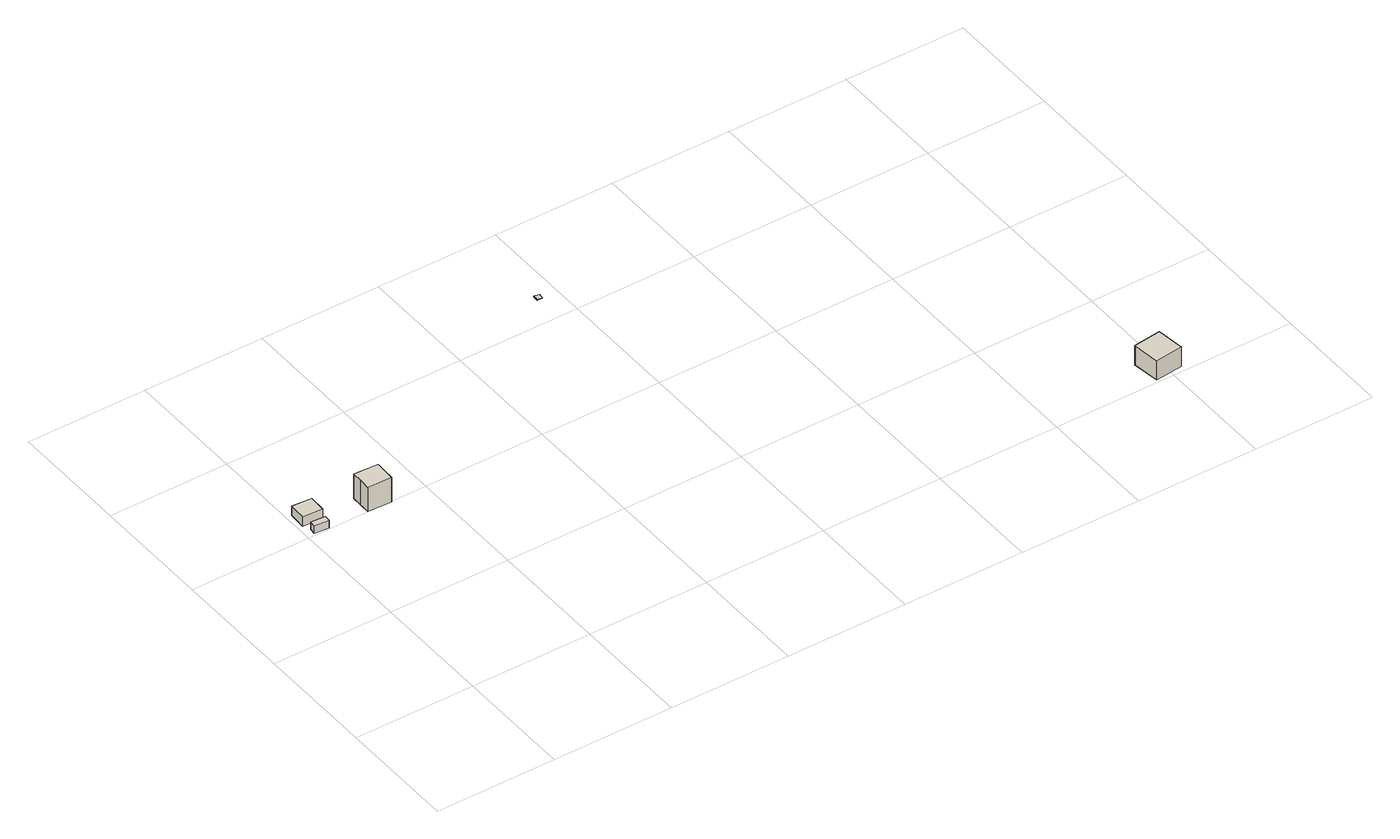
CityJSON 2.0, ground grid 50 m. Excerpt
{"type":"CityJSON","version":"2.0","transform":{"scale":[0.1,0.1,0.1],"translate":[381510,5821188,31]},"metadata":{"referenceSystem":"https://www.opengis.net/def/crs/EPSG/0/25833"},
"CityObjects":{
"building1":{"type":"Building","attributes":{"Gemeindeschluessel":"11000005","BezugspunktDach":"2200","function":"31001_2510","measuredHeight":3.44,"storeysAboveGround":1},"address":[{"country":"Germany","locality":"Berlin","thoroughfareNumber":"1 (60)","thoroughfareName":"Motardstraße"}],"geometry":[{"type":"Solid","lod":"1","boundaries":[[[[0,1,2,3]],[[4,5,6,7]],[[4,7,3,2]],[[5,4,2,1]],[[6,5,1,0]],[[7,6,0,3]]]]}]},
"building2":{"type":"Building","attributes":{"Gemeindeschluessel":"11000005","BezugspunktDach":"2200","function":"31001_2510","measuredHeight":4.34,"storeysAboveGround":1},"address":[{"country":"Germany","locality":"Berlin","thoroughfareNumber":"1 (59)","thoroughfareName":"Motardstraße"}],"geometry":[{"type":"Solid","lod":"1","boundaries":[[[[8,9,10,11,12]],[[13,14,15,16,17]],[[13,17,12,11]],[[14,13,11,10]],[[15,14,10,9]],[[16,15,9,8]],[[17,16,8,12]]]]}]},
"building3":{"type":"Building","attributes":{"Gemeindeschluessel":"11000005","BezugspunktDach":"2200","function":"31001_2510","measuredHeight":11.89,"storeysAboveGround":1},"address":[{"country":"Germany","locality":"Berlin","thoroughfareNumber":"1 (57)","thoroughfareName":"Motardstraße"}],"geometry":[{"type":"Solid","lod":"1","boundaries":[[[[18,19,20,21,22,23]],[[24,25,26,27,28,29]],[[24,29,23,22]],[[25,24,22,21]],[[26,25,21,20]],[[27,26,20,19]],[[28,27,19,18]],[[29,28,18,23]]]]}]},
"building4":{"type":"Building","attributes":{"Gemeindeschluessel":"11000005","BezugspunktDach":"2200","function":"51001_9998","measuredHeight":0.258,"storeysAboveGround":0},"address":[{"country":"Germany","locality":"Berlin"}],"geometry":[{"type":"Solid","lod":"1","boundaries":[[[[30,31,32,33]],[[34,35,36,37]],[[34,37,33,32]],[[35,34,32,31]],[[36,35,31,30]],[[37,36,30,33]]]]}]},
"building5":{"type":"Building","attributes":{"Gemeindeschluessel":"11000005","BezugspunktDach":"2200","function":"51001_9998","measuredHeight":13.74,"storeysAboveGround":0},"address":[{"country":"Germany","locality":"Berlin"}],"geometry":[{"type":"Solid","lod":"1","boundaries":[[[[38,39,40,41]],[[42,43,44,45]],[[42,45,41,40]],[[43,42,40,39]],[[44,43,39,38]],[[45,44,38,41]]]]}]}
},
"vertices":[
[77,985,58],[79,1010,58],[19,1014,58],[17,989,58],[19,1014,24],[79,1010,24],[77,985,24],[17,989,24],
[88,1039,67],[91,1110,67],[80,1111,67],[9,1115,67],[5,1043,67],[9,1115,24],[80,1111,24],[91,1110,24],[88,1039,24],[5,1043,24],
[339,977,134],[340,1021,134],[342,1064,134],[242,1069,134],[240,1025,134],[239,981,134],[240,1025,24],[242,1069,24],[342,1064,24],[340,1021,24],[339,977,24],[239,981,24],
[1420,1598,25],[1423,1620,25],[1401,1623,25],[1399,1601,25],[1401,1623,22],[1423,1620,22],[1420,1598,22],[1399,1601,22],
[2937,10,90],[3051,24,90],[3037,138,90],[2923,124,90],[3037,138,3],[3051,24,3],[2937,10,3],[2923,124,3]
]}
